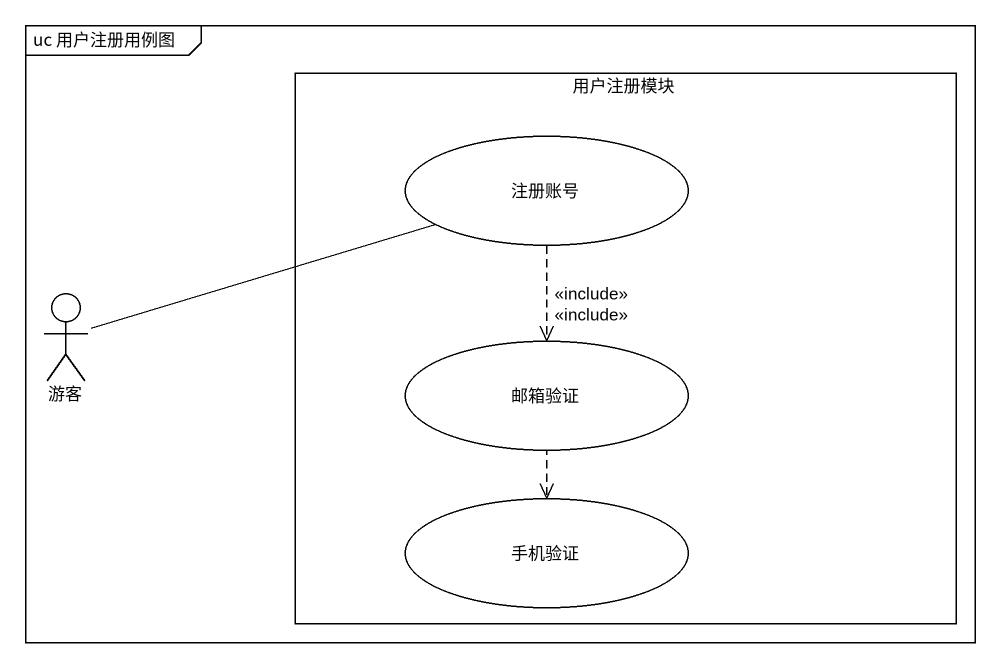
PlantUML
@startuml
mainframe uc 用户注册用例图
rectangle 用户注册模块 {
  usecase 注册账号
  usecase 邮箱验证
  usecase 手机验证
}
actor 游客
注册账号 ..> 邮箱验证 : <<include>>
注册账号 ..> 手机验证 : <<include>>
游客 -right- 注册账号
@enduml
